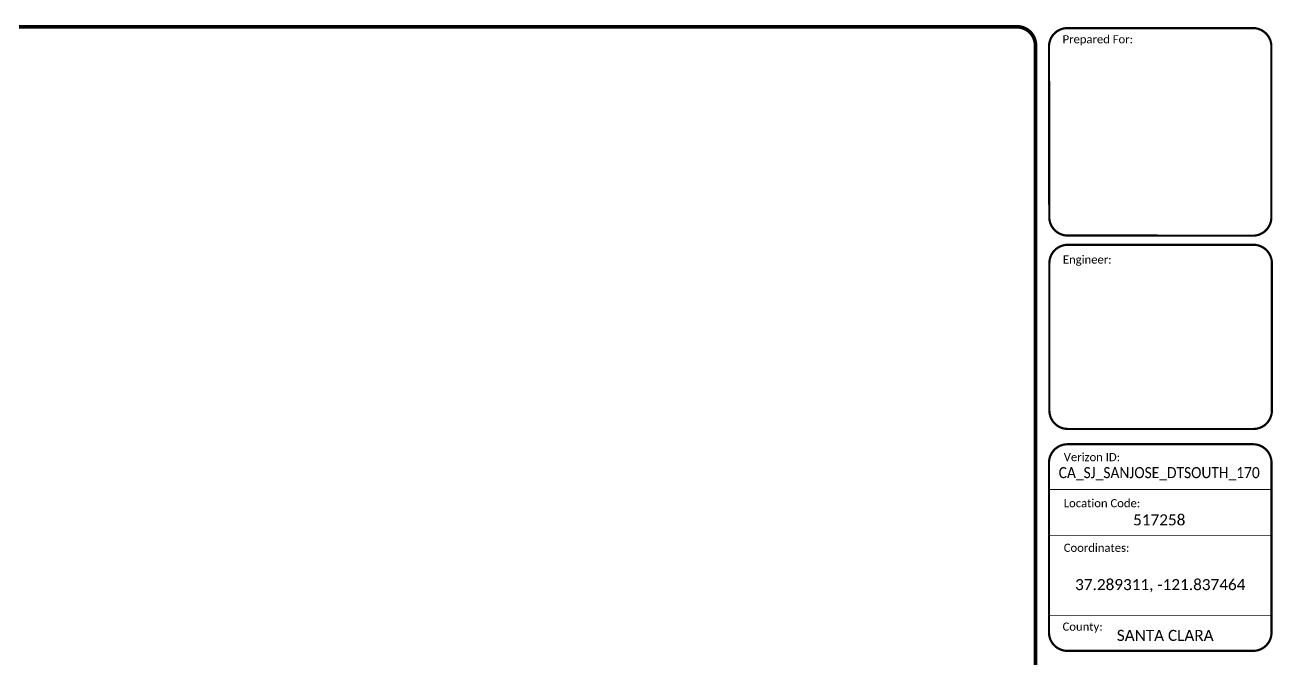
# Model space of a CAD drawing. Header units: inches. Extents: x 0 to 33.8, y 0 to 22.8.
# Drawn here: x 16.89 to 33.81, y 14.19 to 22.78 of the extents above; entities that cross this region are included whole.
import ezdxf

# ---------------------------------------------------------------- set-up
doc = ezdxf.new("R2010")
doc.units = ezdxf.units.IN
doc.header["$MEASUREMENT"] = 0
for name, color, linetype in [('AT&T NSB A&E Template Master Title Block (CD-24x36)$0$G-Anno-Ttlb-Line', 4, 'CONTINUOUS'), ('AT&T NSB A&E Template Master Title Block (CD-24x36)$0$G-Anno-Ttlb-Text', 2, 'CONTINUOUS'), ('Project Title Block (CD-24x36)$0$G-Anno-Ttlb-Text', 2, 'CONTINUOUS')]:
    doc.layers.add(name, color=color, linetype=linetype)
doc.styles.add('AT&T NSB A&E Template Master Title Block (CD-24x36)$0$Standard', font='GOTHIC.TTF')
doc.styles.add('Project Title Block (CD-24x36)$0$BAG Sub Text', font='GOTHIC.TTF')

msp = doc.modelspace()

# ---------------------------------------------------------------- linework, layer by layer
at = {"layer": 'AT&T NSB A&E Template Master Title Block (CD-24x36)$0$G-Anno-Ttlb-Line', "const_width": 0.05}
msp.add_lwpolyline([(30.587, 0.257), (30.587, 22.5, 0.414214), (30.337, 22.75), (0.25, 22.75, 0.414214), (0, 22.5), (0, 0.257, 0.414214), (0.25, 0.007), (30.337, 0.007, 0.414214)], format="xyb", close=True, dxfattribs=at)
at = {"layer": 'AT&T NSB A&E Template Master Title Block (CD-24x36)$0$G-Anno-Ttlb-Line', "color": 5, "const_width": 0.03}
for points in [[(30.774, 20.172), (30.77, 22.482, -0.414717), (31.02, 22.733), (33.534, 22.733, -0.414214), (33.784, 22.483), (33.784, 20.171, -0.414457), (33.534, 19.921), (31.023, 19.923, -0.413467)], [(33.541, 17.303), (31.025, 17.303, -0.414214), (30.775, 17.553), (30.775, 19.548, -0.414214), (31.025, 19.798), (33.541, 19.798, -0.414214), (33.791, 19.548), (33.791, 17.553, -0.414214)], [(33.536, 14.297), (31.02, 14.297, -0.414214), (30.77, 14.547), (30.77, 16.846, -0.414214), (31.02, 17.096), (33.536, 17.096, -0.414214), (33.786, 16.846), (33.786, 14.547, -0.414214)]]:
    msp.add_lwpolyline(points, format="xyb", close=True, dxfattribs=at)
at = {"layer": 'AT&T NSB A&E Template Master Title Block (CD-24x36)$0$G-Anno-Ttlb-Line', "color": 3, "const_width": 0.01}
for points in [[(30.77, 16.483), (33.786, 16.483)], [(30.77, 15.858), (33.786, 15.858)], [(30.77, 14.777), (33.786, 14.777)]]:
    msp.add_lwpolyline(points, dxfattribs=at)

# ---------------------------------------------------------------- texts
at = {"layer": 'AT&T NSB A&E Template Master Title Block (CD-24x36)$0$G-Anno-Ttlb-Text', "char_height": 0.11, "attachment_point": 4, "style": 'AT&T NSB A&E Template Master Title Block (CD-24x36)$0$Standard'}
for s, insert, width in [('{\\fCalibri|b0|i0|c0|p34;Prepared For:}', (30.954, 22.568), 1.3797), ('{\\fCalibri|b0|i0|c0|p34;Engineer:}', (30.958, 19.583), 1.3797), ('{\\fCalibri|b0|i0|c0|p34;Verizon ID:}', (30.97, 16.921), 1.53738), ('{\\fCalibri|b0|i0|c0|p34;Location Code:}', (30.97, 16.297), 1.14096), ('{\\fCalibri|b0|i0|c0|p34;Coordinates: }', (30.97, 15.693), 1.14096), ('{\\fCalibri|b0|i0|c0|p34;County:}', (30.954, 14.612), 1.14096)]:
    msp.add_mtext(s, dxfattribs=dict(at, insert=insert, width=width))
at = {"layer": 'Project Title Block (CD-24x36)$0$G-Anno-Ttlb-Text', "char_height": 0.14953, "attachment_point": 5, "style": 'Project Title Block (CD-24x36)$0$BAG Sub Text'}
for s, insert, width in [('{\\fCalibri|b0|i0|c0|p34;\\W0.9;CA_SJ_SANJOSE_DTSOUTH_170}', (32.264, 16.696), 2.49277), ('{\\fCalibri|b0|i0|c0|p34;517258}', (32.264, 16.071), 2.49277), ('{\\fCalibri|b0|i0|c0|p34;37.289311, -121.837464}', (32.278, 15.18), 2.94262), ('{\\fCalibri|b0|i0|c0|p34;SANTA CLARA}', (32.345, 14.506), 2.49277)]:
    msp.add_mtext(s, dxfattribs=dict(at, insert=insert, width=width))

doc.saveas('drawing.dxf')
